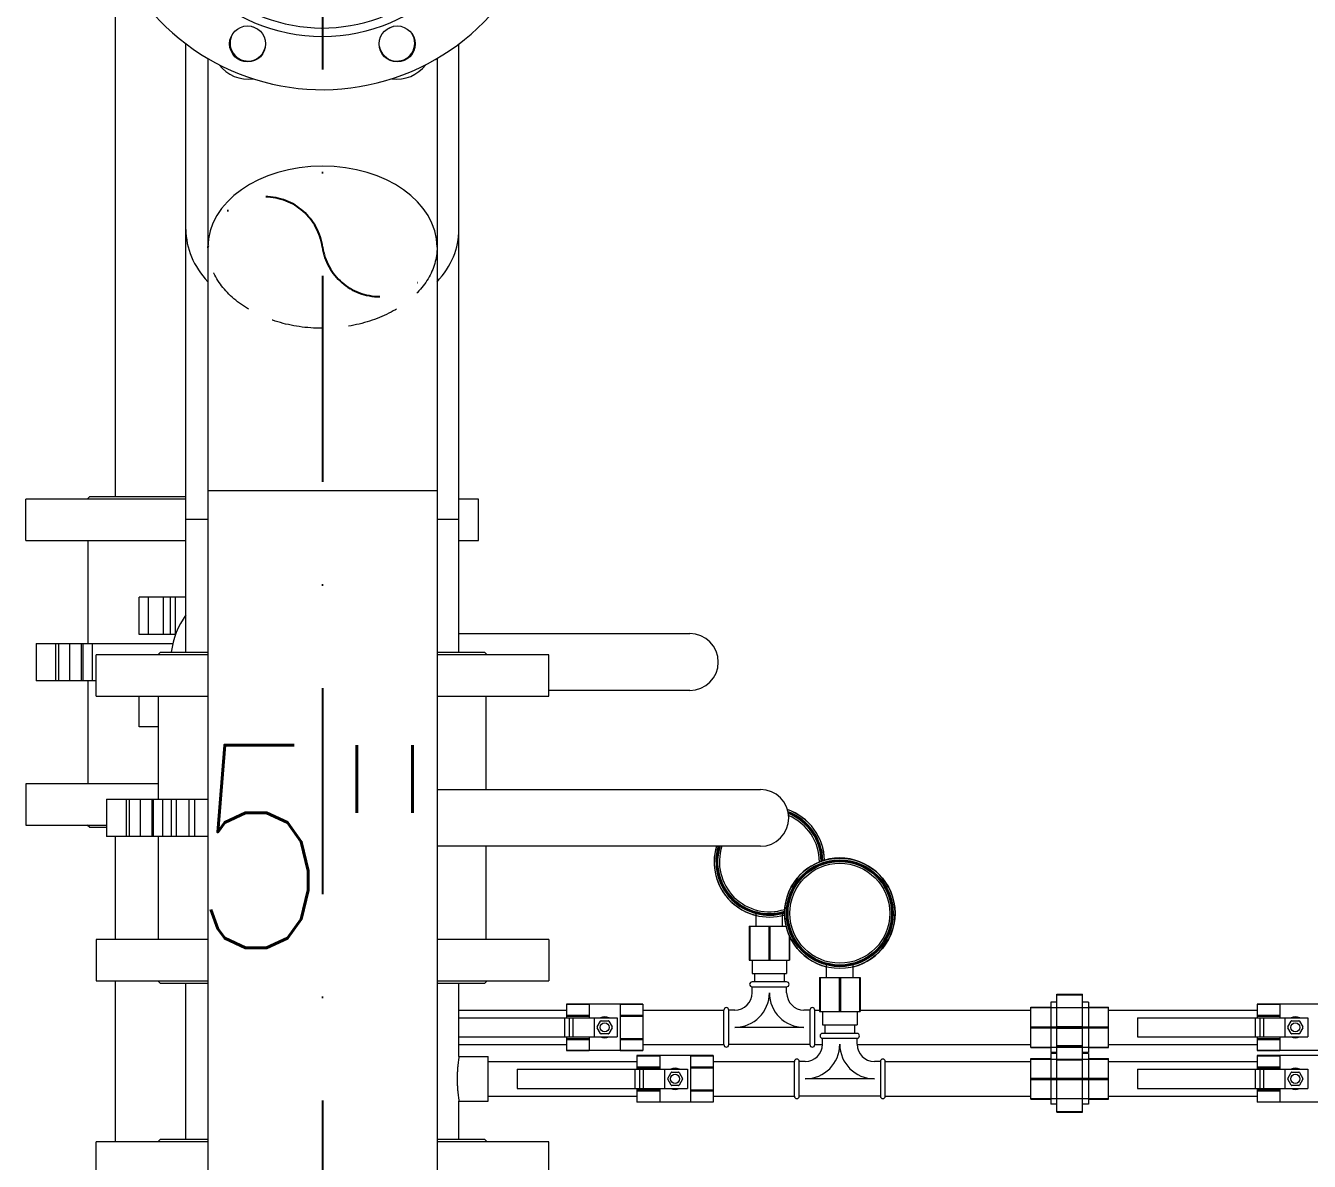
# Model space of a CAD drawing. Header units: millimetres. Extents: x -312439 to 477422, y -331570 to 212570.
# Drawn here: x 358033 to 358824, y 206661 to 207361 of the extents above; entities that cross this region are included whole.
import ezdxf

# ---------------------------------------------------------------- set-up
doc = ezdxf.new("R2010")
doc.units = ezdxf.units.MM
doc.linetypes.add('DASHDOT', pattern=[25.4, 12.7, -6.35, 0, -6.35])
doc.linetypes.add('HIDDEN', pattern=[9.525, 6.35, -3.175])
doc.layers.add('ARCONDTEXTO', color=4, linetype='Continuous')
doc.styles.add('ROMANS', font='romans.shx', dxfattribs={"height": 187.5})

msp = doc.modelspace()

# ---------------------------------------------------------------- linework, layer by layer
at = {"color": 6, "linetype": 'DASHDOT', "ltscale": 10}
msp.add_line((358215.768, 207460.656, 0), (358215.768, 200680.452, 0), dxfattribs=at)
at = {"color": 5, "linetype": 'Continuous', "lineweight": 0, "extrusion": (0, 1, 0)}
for p, q in [((358088.218, 207070.474, 0), (358088.218, 207376.506, 0)), ((358131.618, 206974.474, 0), (358131.618, 207349.395, 0)), ((358299.918, 206974.474, 0), (358299.918, 207349.395, 0)), ((358145.118, 207340.37, 0), (358145.118, 206295.501, 0)), ((358286.418, 207340.37, 0), (358286.418, 206295.501, 0)), ((358072.468, 207070.474, 0), (358070.868, 207068.874, 0)), ((358072.468, 207070.474, 0), (358131.618, 207070.474, 0)), ((358145.118, 207074.226, 0), (358286.418, 207074.226, 0)), ((358131.618, 207068.874, 0), (358032.868, 207068.874, 0)), ((358032.868, 207043.474, 0), (358032.868, 207068.874, 0)), ((358311.868, 207068.874, 0), (358299.918, 207068.874, 0)), ((358311.868, 207043.474, 0), (358311.868, 207068.874, 0)), ((358131.618, 207056.5, 0), (358145.118, 207056.5, 0)), ((358286.418, 207056.5, 0), (358299.918, 207056.5, 0)), ((358032.868, 207043.474, 0), (358131.618, 207043.474, 0)), ((358071.368, 206979.974, 0), (358071.368, 207043.474, 0)), ((358299.918, 207043.474, 0), (358311.868, 207043.474, 0)), ((358131.618, 207008.474, 0), (358102.914, 207008.474, 0)), ((358102.914, 206985.474, 0), (358102.914, 207008.474, 0)), ((358108.623, 206985.474, 0), (358108.623, 207008.474, 0)), ((358117.774, 206985.474, 0), (358117.774, 207008.474, 0)), ((358122.221, 206985.474, 0), (358122.221, 207008.474, 0)), ((358125.189, 206985.474, 0), (358125.189, 207008.474, 0)), ((358125.247, 206985.474, 0), (358102.914, 206985.474, 0)), ((358299.918, 206985.974, 0), (358442.267, 206985.974, 0)), ((358039.368, 206979.974, 0), (358123.609, 206979.974, 0)), ((358039.368, 206979.974, 0), (358039.368, 206956.974, 0)), ((358051.54, 206956.974, 0), (358051.54, 206979.974, 0)), ((358053.375, 206956.974, 0), (358053.375, 206979.974, 0)), ((358060.156, 206956.974, 0), (358060.156, 206979.974, 0)), ((358060.156, 206956.974, 0), (358060.156, 206979.974, 0)), ((358067.33, 206956.974, 0), (358067.33, 206979.974, 0)), ((358067.33, 206956.974, 0), (358067.33, 206979.974, 0)), ((358068.27, 206956.974, 0), (358068.27, 206979.974, 0)), ((358068.27, 206956.974, 0), (358068.27, 206979.974, 0)), ((358073.969, 206956.974, 0), (358073.969, 206979.974, 0)), ((358073.969, 206956.974, 0), (358073.969, 206979.974, 0)), ((358145.118, 206972.874, 0), (358076.268, 206972.874, 0)), ((358076.268, 206947.474, 0), (358076.268, 206972.874, 0)), ((358115.868, 206974.474, 0), (358114.268, 206972.874, 0)), ((358115.868, 206974.474, 0), (358145.118, 206974.474, 0)), ((358286.418, 206974.474, 0), (358315.668, 206974.474, 0)), ((358355.268, 206972.874, 0), (358286.418, 206972.874, 0)), ((358315.668, 206974.474, 0), (358317.268, 206972.874, 0)), ((358355.268, 206947.474, 0), (358355.268, 206972.874, 0)), ((358076.268, 206956.974, 0), (358039.368, 206956.974, 0)), ((358071.368, 206893.474, 0), (358071.368, 206956.974, 0)), ((358076.268, 206947.474, 0), (358145.118, 206947.474, 0)), ((358102.914, 206928.474, 0), (358102.914, 206947.474, 0)), ((358114.768, 206883.974, 0), (358114.768, 206947.474, 0)), ((358286.418, 206947.474, 0), (358355.268, 206947.474, 0)), ((358316.768, 206889.974, 0), (358316.768, 206947.474, 0)), ((358442.267, 206950.974, 0), (358355.268, 206950.974, 0)), ((358114.768, 206928.474, 0), (358102.914, 206928.474, 0)), ((358114.768, 206893.474, 0), (358032.868, 206893.474, 0)), ((358032.868, 206893.474, 0), (358032.868, 206868.074, 0)), ((358286.418, 206889.974, 0), (358485.667, 206889.974, 0)), ((358082.768, 206883.974, 0), (358145.118, 206883.974, 0)), ((358082.768, 206883.974, 0), (358082.768, 206860.974, 0)), ((358094.94, 206860.974, 0), (358094.94, 206883.974, 0)), ((358096.775, 206860.974, 0), (358096.775, 206883.974, 0)), ((358103.556, 206860.974, 0), (358103.556, 206883.974, 0)), ((358103.556, 206860.974, 0), (358103.556, 206883.974, 0)), ((358110.73, 206860.974, 0), (358110.73, 206883.974, 0)), ((358110.73, 206860.974, 0), (358110.73, 206883.974, 0)), ((358111.67, 206860.974, 0), (358111.67, 206883.974, 0)), ((358111.67, 206860.974, 0), (358111.67, 206883.974, 0)), ((358117.369, 206860.974, 0), (358117.369, 206883.974, 0)), ((358117.369, 206860.974, 0), (358117.369, 206883.974, 0)), ((358122.802, 206860.974, 0), (358122.802, 206883.974, 0)), ((358125.879, 206860.974, 0), (358125.879, 206883.974, 0)), ((358133.593, 206860.974, 0), (358133.593, 206883.974, 0)), ((358137.072, 206860.974, 0), (358137.072, 206883.974, 0)), ((358032.868, 206868.074, 0), (358082.768, 206868.074, 0)), ((358072.468, 206866.474, 0), (358070.868, 206868.074, 0)), ((358082.768, 206866.474, 0), (358072.468, 206866.474, 0)), ((358145.118, 206860.974, 0), (358082.768, 206860.974, 0)), ((358088.218, 206797.474, 0), (358088.218, 206860.974, 0)), ((358114.768, 206797.474, 0), (358114.768, 206860.974, 0)), ((358485.667, 206854.974, 0), (358286.418, 206854.974, 0)), ((358316.768, 206797.474, 0), (358316.768, 206854.974, 0)), ((358483.067, 206805.839, 0), (358483.067, 206813.961, 0)), ((358499.414, 206805.839, 0), (358499.414, 206813.961, 0)), ((358478.74, 206805.839, 0), (358501.494, 206805.839, 0)), ((358478.74, 206805.839, 0), (358478.74, 206784.839, 0)), ((358479.101, 206805.839, 0), (358479.101, 206784.839, 0)), ((358490.879, 206805.839, 0), (358490.879, 206784.839, 0)), ((358491.601, 206805.839, 0), (358491.601, 206784.839, 0)), ((358145.118, 206797.474, 0), (358076.268, 206797.474, 0)), ((358076.268, 206797.474, 0), (358076.268, 206772.074, 0)), ((358355.268, 206797.474, 0), (358286.418, 206797.474, 0)), ((358355.268, 206797.474, 0), (358355.268, 206772.074, 0)), ((358503.379, 206800.242, 0), (358503.379, 206784.839, 0)), ((358503.74, 206799.353, 0), (358503.74, 206784.839, 0)), ((358478.74, 206784.839, 0), (358503.74, 206784.839, 0)), ((358480.59, 206784.839, 0), (358480.59, 206776.595, 0)), ((358501.89, 206784.839, 0), (358501.89, 206776.595, 0)), ((358526.467, 206774.108, 0), (358526.467, 206782.23, 0)), ((358542.814, 206774.108, 0), (358542.814, 206782.23, 0)), ((358076.268, 206772.074, 0), (358145.118, 206772.074, 0)), ((358088.218, 206672.874, 0), (358088.218, 206772.074, 0)), ((358115.868, 206770.474, 0), (358114.268, 206772.074, 0)), ((358145.118, 206770.474, 0), (358115.868, 206770.474, 0)), ((358131.618, 206674.474, 0), (358131.618, 206770.474, 0)), ((358286.418, 206772.074, 0), (358355.268, 206772.074, 0)), ((358315.668, 206770.474, 0), (358286.418, 206770.474, 0)), ((358299.918, 206725.341, 0), (358299.918, 206770.474, 0)), ((358315.668, 206770.474, 0), (358317.268, 206772.074, 0)), ((358480.59, 206776.595, 0), (358501.89, 206776.595, 0)), ((358501.89, 206771.403, 0), (358480.59, 206771.403, 0)), ((358482.09, 206776.595, 0), (358482.09, 206771.403, 0)), ((358500.39, 206776.595, 0), (358500.39, 206771.403, 0)), ((358522.14, 206774.108, 0), (358547.14, 206774.108, 0)), ((358522.14, 206774.108, 0), (358522.14, 206753.108, 0)), ((358522.501, 206774.108, 0), (358522.501, 206753.108, 0)), ((358534.279, 206774.108, 0), (358534.279, 206753.108, 0)), ((358535.001, 206774.108, 0), (358535.001, 206753.108, 0)), ((358546.779, 206774.108, 0), (358546.779, 206753.108, 0)), ((358547.14, 206774.108, 0), (358547.14, 206753.108, 0)), ((358480.59, 206768.403, 0), (358501.89, 206768.403, 0)), ((358480.59, 206764.703, 0), (358480.59, 206768.403, 0)), ((358501.89, 206764.703, 0), (358501.89, 206768.403, 0)), ((358668.31, 206763.903, 0), (358684.31, 206763.903, 0)), ((358668.31, 206691.173, 0), (358668.31, 206763.903, 0)), ((358668.31, 206763.449, 0), (358684.31, 206763.449, 0)), ((358684.31, 206691.173, 0), (358684.31, 206763.903, 0)), ((358299.918, 206754.053, 0), (358366.24, 206754.053, 0)), ((358366.24, 206757.725, 0), (358366.24, 206749.303, 0)), ((358413.24, 206757.725, 0), (358366.24, 206757.725, 0)), ((358366.24, 206757.629, 0), (358380.24, 206757.629, 0)), ((358380.24, 206757.725, 0), (358380.24, 206749.303, 0)), ((358399.24, 206757.725, 0), (358399.24, 206729.081, 0)), ((358399.24, 206757.629, 0), (358413.24, 206757.629, 0)), ((358413.24, 206757.725, 0), (358413.24, 206729.081, 0)), ((358413.24, 206754.053, 0), (358463.24, 206754.053, 0)), ((358463.24, 206732.753, 0), (358463.24, 206754.053, 0)), ((358466.24, 206732.753, 0), (358466.24, 206754.053, 0)), ((358469.94, 206754.053, 0), (358466.24, 206754.053, 0)), ((358516.24, 206754.053, 0), (358512.54, 206754.053, 0)), ((358516.24, 206754.053, 0), (358516.24, 206732.753, 0)), ((358519.24, 206732.753, 0), (358519.24, 206754.053, 0)), ((358519.24, 206754.053, 0), (358522.14, 206754.053, 0)), ((358547.14, 206754.053, 0), (358652.31, 206754.053, 0)), ((358652.31, 206730.903, 0), (358652.31, 206755.903, 0)), ((358652.31, 206755.903, 0), (358664.68, 206755.903, 0)), ((358652.31, 206755.542, 0), (358700.31, 206755.542, 0)), ((358664.68, 206758.927, 0), (358664.68, 206727.88, 0)), ((358668.31, 206758.927, 0), (358664.68, 206758.927, 0)), ((358687.941, 206758.927, 0), (358684.31, 206758.927, 0)), ((358687.941, 206758.927, 0), (358687.941, 206727.88, 0)), ((358687.941, 206755.903, 0), (358700.31, 206755.903, 0)), ((358700.31, 206730.903, 0), (358700.31, 206755.903, 0)), ((358700.31, 206754.053, 0), (358791.932, 206754.053, 0)), ((358791.932, 206757.725, 0), (358791.932, 206749.303, 0)), ((358838.932, 206757.725, 0), (358791.932, 206757.725, 0)), ((358791.932, 206757.629, 0), (358805.932, 206757.629, 0)), ((358805.932, 206757.725, 0), (358805.932, 206749.303, 0)), ((358299.918, 206749.303, 0), (358397.433, 206749.303, 0)), ((358365.191, 206737.503, 0), (358365.191, 206749.303, 0)), ((358366.24, 206750.829, 0), (358380.24, 206750.829, 0)), ((358366.24, 206750.203, 0), (358380.24, 206750.203, 0)), ((358368.046, 206737.503, 0), (358368.046, 206749.303, 0)), ((358370.132, 206749.303, 0), (358370.132, 206737.503, 0)), ((358383.243, 206749.303, 0), (358383.243, 206737.503, 0)), ((358385.158, 206743.638, 0), (358387.246, 206747.254, 0)), ((358387.653, 206747.489, 0), (358391.828, 206747.489, 0)), ((358392.235, 206747.254, 0), (358394.322, 206743.638, 0)), ((358397.433, 206749.303, 0), (358397.433, 206737.503, 0)), ((358399.24, 206750.829, 0), (358413.24, 206750.829, 0)), ((358399.24, 206750.203, 0), (358413.24, 206750.203, 0)), ((358522.14, 206753.108, 0), (358547.14, 206753.108, 0)), ((358523.99, 206753.108, 0), (358523.99, 206744.864, 0)), ((358545.29, 206753.108, 0), (358545.29, 206744.864, 0)), ((358718.082, 206749.303, 0), (358718.082, 206737.503, 0)), ((358718.082, 206749.303, 0), (358823.125, 206749.303, 0)), ((358790.883, 206737.503, 0), (358790.883, 206749.303, 0)), ((358791.932, 206750.829, 0), (358805.932, 206750.829, 0)), ((358791.932, 206750.203, 0), (358805.932, 206750.203, 0)), ((358793.738, 206737.503, 0), (358793.738, 206749.303, 0)), ((358795.824, 206749.303, 0), (358795.824, 206737.503, 0)), ((358808.935, 206749.303, 0), (358808.935, 206737.503, 0)), ((358810.85, 206743.638, 0), (358812.937, 206747.254, 0)), ((358813.344, 206747.489, 0), (358817.519, 206747.489, 0)), ((358817.926, 206747.254, 0), (358820.014, 206743.638, 0)), ((358823.125, 206749.303, 0), (358823.125, 206737.503, 0)), ((358387.246, 206739.553, 0), (358385.158, 206743.169, 0)), ((358391.828, 206739.318, 0), (358387.653, 206739.318, 0)), ((358394.322, 206743.169, 0), (358392.235, 206739.553, 0)), ((358512.54, 206743.403, 0), (358469.94, 206743.403, 0)), ((358523.99, 206744.864, 0), (358545.29, 206744.864, 0)), ((358545.29, 206739.673, 0), (358523.99, 206739.673, 0)), ((358525.49, 206744.864, 0), (358525.49, 206739.673, 0)), ((358543.79, 206744.864, 0), (358543.79, 206739.673, 0)), ((358652.31, 206743.765, 0), (358700.31, 206743.765, 0)), ((358652.31, 206743.042, 0), (358700.31, 206743.042, 0)), ((358668.31, 206743.858, 0), (358684.31, 206743.858, 0)), ((358668.31, 206742.949, 0), (358684.31, 206742.949, 0)), ((358812.937, 206739.553, 0), (358810.85, 206743.169, 0)), ((358817.519, 206739.318, 0), (358813.344, 206739.318, 0)), ((358820.014, 206743.169, 0), (358817.926, 206739.553, 0)), ((358299.918, 206737.503, 0), (358397.433, 206737.503, 0)), ((358299.918, 206732.753, 0), (358366.24, 206732.753, 0)), ((358366.24, 206737.503, 0), (358366.24, 206729.081, 0)), ((358366.24, 206736.604, 0), (358380.24, 206736.604, 0)), ((358366.24, 206735.978, 0), (358380.24, 206735.978, 0)), ((358380.24, 206737.503, 0), (358380.24, 206729.081, 0)), ((358399.24, 206736.604, 0), (358413.24, 206736.604, 0)), ((358399.24, 206735.978, 0), (358413.24, 206735.978, 0)), ((358413.24, 206732.753, 0), (358463.24, 206732.753, 0)), ((358516.24, 206732.753, 0), (358466.24, 206732.753, 0)), ((358519.24, 206732.753, 0), (358523.988, 206732.753, 0)), ((358523.99, 206736.673, 0), (358545.29, 206736.673, 0)), ((358523.99, 206732.973, 0), (358523.99, 206736.673, 0)), ((358545.29, 206732.973, 0), (358545.29, 206736.673, 0)), ((358545.293, 206732.753, 0), (358652.31, 206732.753, 0)), ((358652.31, 206731.265, 0), (358700.31, 206731.265, 0)), ((358652.31, 206730.903, 0), (358664.68, 206730.903, 0)), ((358668.31, 206732.173, 0), (358684.31, 206732.173, 0)), ((358668.31, 206731.719, 0), (358684.31, 206731.719, 0)), ((358687.941, 206730.903, 0), (358700.31, 206730.903, 0)), ((358700.31, 206732.753, 0), (358791.932, 206732.753, 0)), ((358718.082, 206737.503, 0), (358823.125, 206737.503, 0)), ((358791.932, 206737.503, 0), (358791.932, 206729.081, 0)), ((358791.932, 206736.604, 0), (358805.932, 206736.604, 0)), ((358791.932, 206735.978, 0), (358805.932, 206735.978, 0)), ((358805.932, 206737.503, 0), (358805.932, 206729.081, 0)), ((358299.918, 206725.341, 0), (358318.019, 206725.341, 0)), ((358318.019, 206698.005, 0), (358318.019, 206725.341, 0)), ((358318.019, 206722.323, 0), (358409.64, 206722.323, 0)), ((358366.24, 206729.178, 0), (358380.24, 206729.178, 0)), ((358413.24, 206729.081, 0), (358366.24, 206729.081, 0)), ((358399.24, 206729.178, 0), (358413.24, 206729.178, 0)), ((358409.64, 206725.995, 0), (358409.64, 206717.573, 0)), ((358456.64, 206725.995, 0), (358409.64, 206725.995, 0)), ((358409.64, 206725.898, 0), (358423.64, 206725.898, 0)), ((358423.64, 206725.995, 0), (358423.64, 206717.573, 0)), ((358442.64, 206725.995, 0), (358442.64, 206697.351, 0)), ((358442.64, 206725.898, 0), (358456.64, 206725.898, 0)), ((358456.64, 206725.995, 0), (358456.64, 206697.351, 0)), ((358456.64, 206722.323, 0), (358506.64, 206722.323, 0)), ((358506.64, 206701.023, 0), (358506.64, 206722.323, 0)), ((358509.64, 206701.023, 0), (358509.64, 206722.323, 0)), ((358513.34, 206722.323, 0), (358509.64, 206722.323, 0)), ((358559.64, 206722.323, 0), (358555.94, 206722.323, 0)), ((358559.64, 206722.323, 0), (358559.64, 206701.023, 0)), ((358562.64, 206701.023, 0), (358562.64, 206722.323, 0)), ((358562.64, 206722.323, 0), (358652.31, 206722.323, 0)), ((358652.31, 206699.173, 0), (358652.31, 206724.173, 0)), ((358652.31, 206724.173, 0), (358664.68, 206724.173, 0)), ((358652.31, 206723.812, 0), (358700.31, 206723.812, 0)), ((358668.31, 206727.88, 0), (358664.68, 206727.88, 0)), ((358664.68, 206727.196, 0), (358664.68, 206696.149, 0)), ((358668.31, 206727.196, 0), (358664.68, 206727.196, 0)), ((358668.31, 206723.358, 0), (358684.31, 206723.358, 0)), ((358687.941, 206727.88, 0), (358684.31, 206727.88, 0)), ((358687.941, 206727.196, 0), (358684.31, 206727.196, 0)), ((358687.941, 206727.196, 0), (358687.941, 206696.149, 0)), ((358687.941, 206724.173, 0), (358700.31, 206724.173, 0)), ((358700.31, 206699.173, 0), (358700.31, 206724.173, 0)), ((358700.31, 206722.323, 0), (358791.932, 206722.323, 0)), ((358791.932, 206729.178, 0), (358805.932, 206729.178, 0)), ((358838.932, 206729.081, 0), (358791.932, 206729.081, 0)), ((358791.932, 206725.995, 0), (358791.932, 206717.573, 0)), ((358838.932, 206725.995, 0), (358791.932, 206725.995, 0)), ((358791.932, 206725.898, 0), (358805.932, 206725.898, 0)), ((358805.932, 206725.995, 0), (358805.932, 206717.573, 0)), ((358335.79, 206717.573, 0), (358335.79, 206705.773, 0)), ((358335.79, 206717.573, 0), (358440.833, 206717.573, 0)), ((358408.591, 206705.773, 0), (358408.591, 206717.573, 0)), ((358409.64, 206719.098, 0), (358423.64, 206719.098, 0)), ((358409.64, 206718.473, 0), (358423.64, 206718.473, 0)), ((358411.446, 206705.773, 0), (358411.446, 206717.573, 0)), ((358413.532, 206717.573, 0), (358413.532, 206705.773, 0)), ((358426.643, 206717.573, 0), (358426.643, 206705.773, 0)), ((358428.558, 206711.908, 0), (358430.646, 206715.523, 0)), ((358431.053, 206715.758, 0), (358435.228, 206715.758, 0)), ((358435.635, 206715.523, 0), (358437.722, 206711.908, 0)), ((358440.833, 206717.573, 0), (358440.833, 206705.773, 0)), ((358442.64, 206719.098, 0), (358456.64, 206719.098, 0)), ((358442.64, 206718.473, 0), (358456.64, 206718.473, 0)), ((358718.082, 206717.573, 0), (358718.082, 206705.773, 0)), ((358718.082, 206717.573, 0), (358823.125, 206717.573, 0)), ((358790.883, 206705.773, 0), (358790.883, 206717.573, 0)), ((358791.932, 206719.098, 0), (358805.932, 206719.098, 0)), ((358791.932, 206718.473, 0), (358805.932, 206718.473, 0)), ((358793.738, 206705.773, 0), (358793.738, 206717.573, 0)), ((358795.824, 206717.573, 0), (358795.824, 206705.773, 0)), ((358808.935, 206717.573, 0), (358808.935, 206705.773, 0)), ((358810.85, 206711.908, 0), (358812.937, 206715.523, 0)), ((358813.344, 206715.758, 0), (358817.519, 206715.758, 0)), ((358817.926, 206715.523, 0), (358820.014, 206711.908, 0)), ((358823.125, 206717.573, 0), (358823.125, 206705.773, 0)), ((358430.646, 206707.822, 0), (358428.558, 206711.438, 0)), ((358435.228, 206707.587, 0), (358431.053, 206707.587, 0)), ((358437.722, 206711.438, 0), (358435.635, 206707.822, 0)), ((358555.94, 206711.673, 0), (358513.34, 206711.673, 0)), ((358652.31, 206712.034, 0), (358700.31, 206712.034, 0)), ((358652.31, 206711.312, 0), (358700.31, 206711.312, 0)), ((358668.31, 206712.127, 0), (358684.31, 206712.127, 0)), ((358668.31, 206711.219, 0), (358684.31, 206711.219, 0)), ((358812.937, 206707.822, 0), (358810.85, 206711.438, 0)), ((358817.519, 206707.587, 0), (358813.344, 206707.587, 0)), ((358820.014, 206711.438, 0), (358817.926, 206707.822, 0)), ((358318.019, 206701.023, 0), (358409.64, 206701.023, 0)), ((358335.79, 206705.773, 0), (358440.833, 206705.773, 0)), ((358409.64, 206705.773, 0), (358409.64, 206697.351, 0)), ((358409.64, 206704.873, 0), (358423.64, 206704.873, 0)), ((358409.64, 206704.247, 0), (358423.64, 206704.247, 0)), ((358423.64, 206705.773, 0), (358423.64, 206697.351, 0)), ((358442.64, 206704.873, 0), (358456.64, 206704.873, 0)), ((358442.64, 206704.247, 0), (358456.64, 206704.247, 0)), ((358456.64, 206701.023, 0), (358506.64, 206701.023, 0)), ((358559.64, 206701.023, 0), (358509.64, 206701.023, 0)), ((358562.64, 206701.023, 0), (358652.31, 206701.023, 0)), ((358652.31, 206699.534, 0), (358700.31, 206699.534, 0)), ((358652.31, 206699.173, 0), (358664.68, 206699.173, 0)), ((358687.941, 206699.173, 0), (358700.31, 206699.173, 0)), ((358700.31, 206701.023, 0), (358791.932, 206701.023, 0)), ((358718.082, 206705.773, 0), (358823.125, 206705.773, 0)), ((358791.932, 206705.773, 0), (358791.932, 206697.351, 0)), ((358791.932, 206704.873, 0), (358805.932, 206704.873, 0)), ((358791.932, 206704.247, 0), (358805.932, 206704.247, 0)), ((358805.932, 206705.773, 0), (358805.932, 206697.351, 0)), ((358299.918, 206698.005, 0), (358318.019, 206698.005, 0)), ((358299.918, 206674.474, 0), (358299.918, 206698.005, 0)), ((358409.64, 206697.448, 0), (358423.64, 206697.448, 0)), ((358456.64, 206697.351, 0), (358409.64, 206697.351, 0)), ((358442.64, 206697.448, 0), (358456.64, 206697.448, 0)), ((358668.31, 206696.149, 0), (358664.68, 206696.149, 0)), ((358668.31, 206691.627, 0), (358684.31, 206691.627, 0)), ((358668.31, 206691.173, 0), (358684.31, 206691.173, 0)), ((358687.941, 206696.149, 0), (358684.31, 206696.149, 0)), ((358791.932, 206697.448, 0), (358805.932, 206697.448, 0)), ((358838.932, 206697.351, 0), (358791.932, 206697.351, 0)), ((358145.118, 206672.874, 0), (358076.268, 206672.874, 0)), ((358076.268, 206622.074, 0), (358076.268, 206672.874, 0)), ((358115.868, 206674.474, 0), (358114.268, 206672.874, 0)), ((358115.868, 206674.474, 0), (358145.118, 206674.474, 0)), ((358286.418, 206674.474, 0), (358315.668, 206674.474, 0)), ((358355.268, 206672.874, 0), (358286.418, 206672.874, 0)), ((358315.668, 206674.474, 0), (358317.268, 206672.874, 0)), ((358355.268, 206622.074, 0), (358355.268, 206672.874, 0))]:
    msp.add_line(p, q, dxfattribs=at)
at = {"color": 5, "linetype": 'Continuous', "lineweight": 0}
for centre, radius in [((358215.768, 207460.656, 0), 106.868), ((358169.655, 207349.329, 0), 11.1), ((358261.882, 207349.329, 0), 11.1), ((358534.64, 206813.685, 0), 34.029), ((358534.64, 206813.685, 0), 32.926), ((358534.64, 206813.685, 0), 32.5), ((358534.64, 206813.685, 0), 31.899), ((358534.64, 206813.685, 0), 30.795), ((358389.74, 206743.403, 0), 2.801), ((358815.432, 206743.403, 0), 2.801), ((358433.14, 206711.673, 0), 2.801), ((358815.432, 206711.673, 0), 2.801)]:
    msp.add_circle(centre, radius, dxfattribs=at)
for centre, radius, start, end in [((358215.768, 207460.656, 0), 139.5, 217.10128, 142.898693), ((358215.768, 207460.656, 0), 101.5, 236.002712, 123.997274), ((358169.846, 207349.79, 0), 11, 147.236806, 347.764553), ((358215.768, 207460.656, 0), 109.55, 246.593062, 248.406938), ((358261.69, 207349.79, 0), 11, 192.236806, 32.764553), ((358215.768, 207460.656, 0), 109.55, 291.593062, 293.406938), ((358169.846, 207349.79, 0), 22.134, 216.85389, 278.14611), ((358261.69, 207349.79, 0), 22.134, 261.85389, 323.14611), ((358442.267, 206968.474, 0), 17.5, 270, 90), ((358485.667, 206872.474, 0), 17.5, 270, 90), ((358491.24, 206845.416, 0), 34.062, 1.719766, 70.875754), ((358491.24, 206845.416, 0), 34.029, 1.705692, 70.835346), ((358491.24, 206845.416, 0), 32.926, 1.181316, 69.536403), ((358491.24, 206845.416, 0), 32.5, 0.95015, 69.063691), ((358491.24, 206845.416, 0), 31.899, 0.593639, 68.421775), ((358491.24, 206845.416, 0), 30.795, 359.838916, 67.320427), ((358491.24, 206845.416, 0), 34.062, 163.704197, 256.115613), ((358491.24, 206845.416, 0), 34.029, 163.687992, 285.95166), ((358491.24, 206845.416, 0), 32.926, 163.125102, 286.476036), ((358491.24, 206845.416, 0), 32.5, 162.89738, 286.707221), ((358491.24, 206845.416, 0), 31.899, 162.564838, 287.063714), ((358491.24, 206845.416, 0), 30.795, 161.918765, 287.818437), ((358534.64, 206813.685, 0), 34.062, 283.884387, 256.115613), ((358491.24, 206845.416, 0), 34.062, 283.884387, 285.937586), ((358480.59, 206769.903, 0), 1.5, 90, 270), ((358501.89, 206769.903, 0), 1.5, 270, 90), ((358469.94, 206764.703, 0), 10.65, 270, 0), ((358469.94, 206764.703, 0), 21.3, 270, 0), ((358512.54, 206764.703, 0), 21.3, 180, 270), ((358512.54, 206764.703, 0), 10.65, 180, 270), ((358464.74, 206754.053, 0), 1.5, 0, 180), ((358517.74, 206754.053, 0), 1.5, 0, 180), ((358389.74, 206743.403, 0), 6.477, 65.641708, 114.358292), ((358387.653, 206747.019, 0), 0.47, 90, 150), ((358391.828, 206747.019, 0), 0.47, 30, 90), ((358815.432, 206743.403, 0), 6.477, 65.641708, 114.358292), ((358813.344, 206747.019, 0), 0.47, 90, 150), ((358817.519, 206747.019, 0), 0.47, 30, 90), ((358385.565, 206743.403, 0), 0.47, 150, 210), ((358387.653, 206739.788, 0), 0.47, 210, 270), ((358391.828, 206739.788, 0), 0.47, 270, 330), ((358393.915, 206743.403, 0), 0.47, 330, 30), ((358523.99, 206738.173, 0), 1.5, 90, 270), ((358545.29, 206738.173, 0), 1.5, 270, 90), ((358811.257, 206743.403, 0), 0.47, 150, 210), ((358813.344, 206739.788, 0), 0.47, 210, 270), ((358817.519, 206739.788, 0), 0.47, 270, 330), ((358819.607, 206743.403, 0), 0.47, 330, 30), ((358389.74, 206743.403, 0), 6.477, 245.641708, 294.358292), ((358464.74, 206732.753, 0), 1.5, 180, 0), ((358513.34, 206732.973, 0), 10.65, 270, 0), ((358513.34, 206732.973, 0), 21.3, 270, 0), ((358517.74, 206732.753, 0), 1.5, 180, 0), ((358555.94, 206732.973, 0), 21.3, 180, 270), ((358555.94, 206732.973, 0), 10.65, 180, 270), ((358815.432, 206743.403, 0), 6.477, 245.641708, 294.358292), ((358508.14, 206722.323, 0), 1.5, 0, 180), ((358561.14, 206722.323, 0), 1.5, 0, 180), ((358433.14, 206711.673, 0), 6.477, 65.641708, 114.358292), ((358431.053, 206715.289, 0), 0.47, 90, 150), ((358435.228, 206715.289, 0), 0.47, 30, 90), ((358815.432, 206711.673, 0), 6.477, 65.641708, 114.358292), ((358813.344, 206715.289, 0), 0.47, 90, 150), ((358817.519, 206715.289, 0), 0.47, 30, 90), ((358428.965, 206711.673, 0), 0.47, 150, 210), ((358431.053, 206708.057, 0), 0.47, 210, 270), ((358435.228, 206708.057, 0), 0.47, 270, 330), ((358437.315, 206711.673, 0), 0.47, 330, 30), ((358811.257, 206711.673, 0), 0.47, 150, 210), ((358813.344, 206708.057, 0), 0.47, 210, 270), ((358817.519, 206708.057, 0), 0.47, 270, 330), ((358819.607, 206711.673, 0), 0.47, 330, 30), ((358433.14, 206711.673, 0), 6.477, 245.641708, 294.358292), ((358508.14, 206701.023, 0), 1.5, 180, 0), ((358561.14, 206701.023, 0), 1.5, 180, 0), ((358815.432, 206711.673, 0), 6.477, 245.641708, 294.358292)]:
    msp.add_arc(centre, radius, start, end, dxfattribs=at)
at = {"color": 6, "linetype": 'DASHDOT', "ltscale": 4}
for centre, radius, start, end in [((358180.443, 207219.471, 0), 35.627, 7.46219, 172.53781), ((358251.093, 207229.375, 0), 35.717, 188.496297, 351.503703)]:
    msp.add_arc(centre, radius, start, end, dxfattribs=at)
at = {"color": 5, "linetype": 'Continuous', "lineweight": 0}
for centre, major_axis, ratio, start_param, end_param in [((358215.768, 207224.098, 0), (-70.65, 0), 0.7071068, 3.1415927, 6.2831853), ((358215.768, 207235.009, 0), (84.15, 0), 0.7071068, 3.1415927, 3.7158937), ((358215.768, 207235.009, 0), (84.15, 0), 0.7071068, 5.7088842, 6.2831853), ((358172.267, 206968.474, 0), (0, 50), 0.999962, 0.9492816, 1.4505064)]:
    msp.add_ellipse(centre, major_axis=major_axis, ratio=ratio, start_param=start_param, end_param=end_param, dxfattribs=at)
at = {"color": 1, "linetype": 'HIDDEN', "lineweight": 0, "ltscale": 5, "extrusion": (0, 0, -1)}
msp.add_ellipse((358215.768, 207224.098, 0), major_axis=(-70.65, 0), ratio=0.7071068, start_param=3.1415927, end_param=6.2831853, dxfattribs=at)
at = {"color": 5, "linetype": 'Continuous', "lineweight": 0}
for points, knots in [([(358299.918, 206725.341, 0), (358299.918, 206725.341, 0), (358299.905, 206725.259, 0), (358299.85, 206724.912, 0), (358299.808, 206724.648, 0), (358299.703, 206723.95, 0), (358299.64, 206723.515, 0), (358299.504, 206722.512, 0), (358299.432, 206721.944, 0), (358299.292, 206720.732, 0), (358299.219, 206720.047, 0), (358299.082, 206718.556, 0), (358299.019, 206717.749, 0), (358298.913, 206716.066, 0), (358298.871, 206715.188, 0), (358298.815, 206713.421, 0), (358298.801, 206712.533, 0), (358298.801, 206711.673, 0)], [61.9011783, 61.9011783, 61.9011783, 61.9011783, 64.480363, 64.480363, 67.0595478, 67.0595478, 69.6387325, 69.6387325, 72.2179172, 72.2179172, 74.797164, 74.797164, 77.3764108, 77.3764108, 79.9556576, 79.9556576, 82.5349044, 82.5349044, 82.5349044, 82.5349044]), ([(358298.801, 206711.673, 0), (358298.801, 206710.813, 0), (358298.815, 206709.924, 0), (358298.871, 206708.158, 0), (358298.913, 206707.28, 0), (358299.019, 206705.596, 0), (358299.082, 206704.79, 0), (358299.219, 206703.299, 0), (358299.292, 206702.614, 0), (358299.432, 206701.402, 0), (358299.504, 206700.833, 0), (358299.64, 206699.83, 0), (358299.703, 206699.396, 0), (358299.808, 206698.698, 0), (358299.85, 206698.434, 0), (358299.905, 206698.087, 0), (358299.918, 206698.005, 0), (358299.918, 206698.005, 0)], [0, 0, 0, 0, 2.5792468, 2.5792468, 5.1584936, 5.1584936, 7.7377404, 7.7377404, 10.3169872, 10.3169872, 12.8961719, 12.8961719, 15.4753566, 15.4753566, 18.0545414, 18.0545414, 20.6337261, 20.6337261, 20.6337261, 20.6337261])]:
    msp.add_open_spline(points, degree=3, knots=knots, dxfattribs=at)

# ---------------------------------------------------------------- texts
at = {"layer": 'ARCONDTEXTO', "linetype": 'Continuous', "lineweight": -3, "style": 'ROMANS', "width": 0.8}
msp.add_text('5"', height=125, dxfattribs=at).set_placement((358134.16, 206792.294, 0))

doc.saveas('drawing.dxf')
